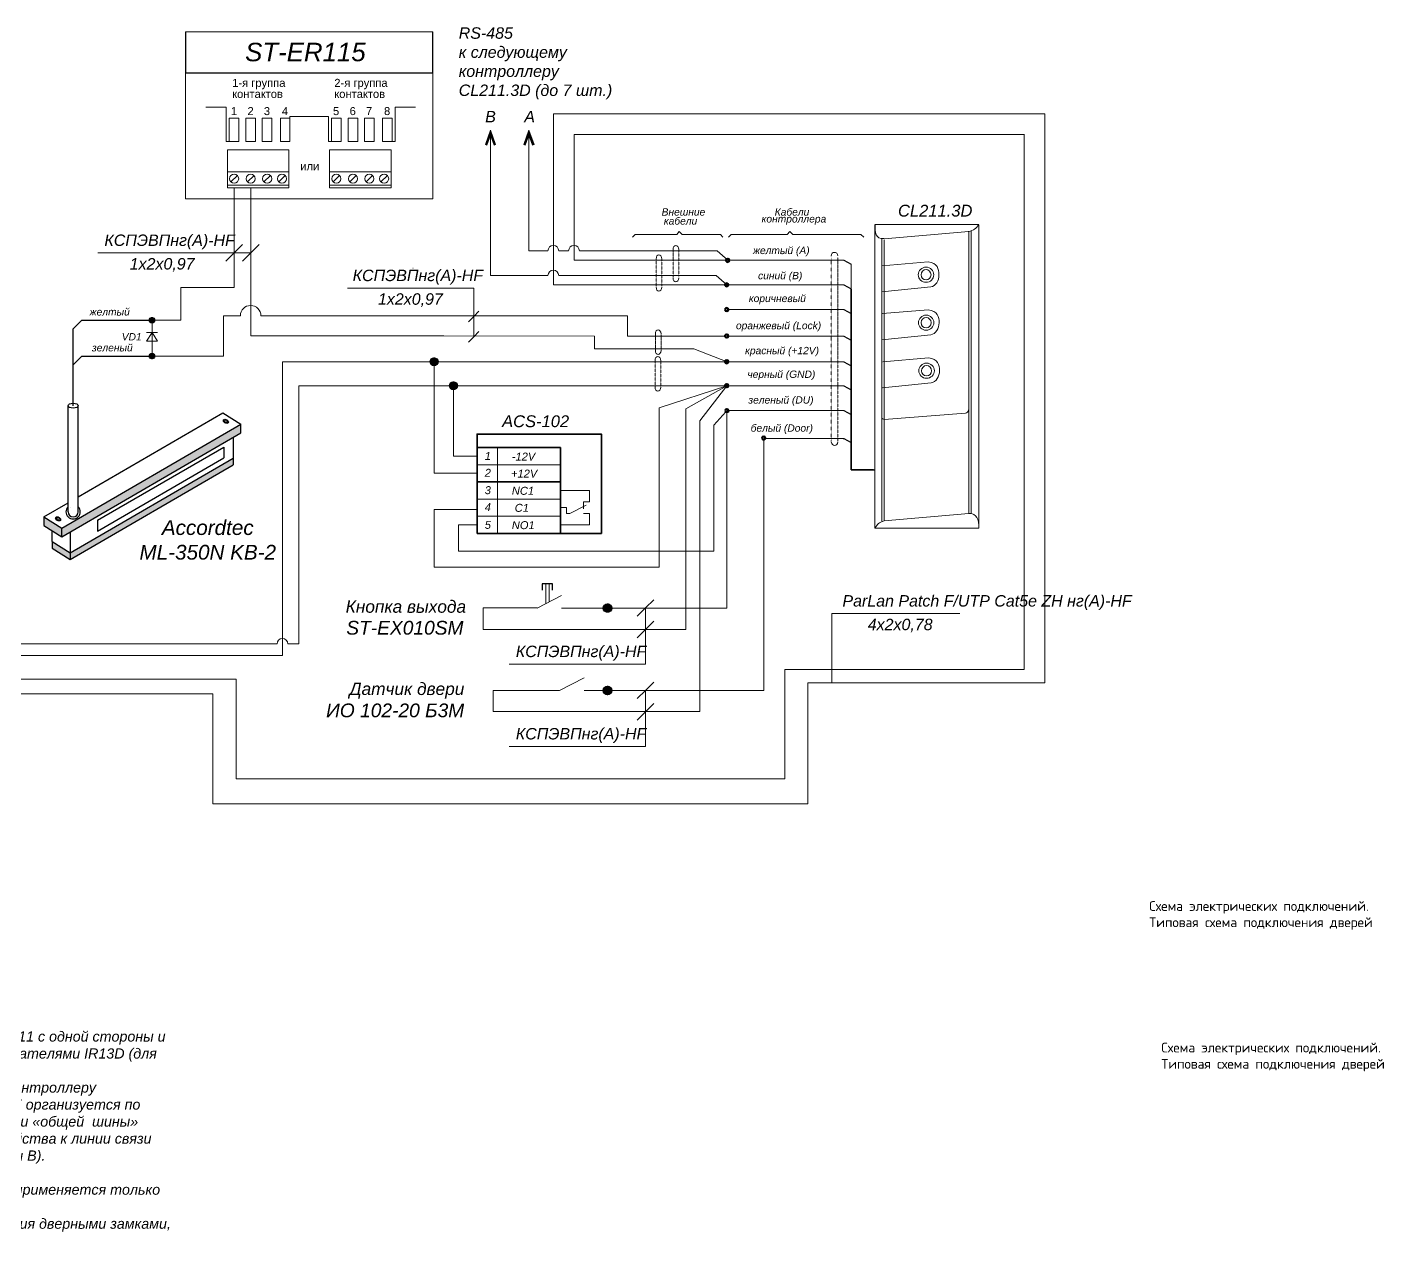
# Model space of a CAD drawing. Header units: millimetres. Extents: x -197802 to 287448, y -91833 to 169529.
# Drawn here: x -4239 to 30558, y 87268 to 118599 of the extents above; entities that cross this region are included whole.
import ezdxf

# ---------------------------------------------------------------- set-up
doc = ezdxf.new("R2010")
doc.units = ezdxf.units.MM
for name, pattern in [('AI-Linetype-1', [1.693333, 0.846667, -0.846667]), ('AI-Linetype-10', [2.469444, 1.058333, -1.411111]), ('AI-Linetype-11', [2.469444, 1.058333, -1.411111]), ('AI-Linetype-12', [2.469444, 1.058333, -1.411111]), ('AI-Linetype-2', [2.469444, 1.058333, -1.411111]), ('AI-Linetype-7', [2.469444, 1.058333, -1.411111]), ('AI-Linetype-8', [2.469444, 1.058333, -1.411111]), ('AI-Linetype-9', [2.469444, 1.058333, -1.411111])]:
    doc.linetypes.add(name, pattern=pattern)
doc.layers.add('СКУД', color=7, linetype='Continuous')
doc.layers.add('Слой 1', color=7, linetype='Continuous')
doc.styles.get("Standard").update_dxf_attribs({"font": 'arial.ttf'})

# ---------------------------------------------------------------- blocks, each defined once
blk = doc.blocks.new('block 4')
at = {"layer": 'Слой 1'}
h = blk.add_hatch(color=7, dxfattribs=at)
h.dxf.hatch_style = 2
h.paths.add_polyline_path([(147.15, -98.65), (147.22, -98.82), (146.13, -99.21), (147.22, -99.61), (147.15, -99.77), (145.61, -99.21)])
at = {"layer": 'Слой 1', "lineweight": 0}
blk.add_lwpolyline([(147.15, -98.65), (147.22, -98.82), (146.13, -99.21), (147.22, -99.61), (147.15, -99.77), (145.61, -99.21), (147.15, -98.65)], dxfattribs=at)

msp = doc.modelspace()

# ---------------------------------------------------------------- hatches: boundary and pattern name
at = {"layer": 'СКУД', "lineweight": 18, "true_color": 0x000000}
h = msp.add_hatch(dxfattribs=at)
h.set_pattern_fill('ANGLE', color=18, scale=0.64, angle=-90)
h.set_pattern_definition([(270, (27822.4905, 117849.558), (4.4704, -8e-16), [3.2512, -1.2192]), (360, (27822.4905, 117849.558), (1e-15, 4.4704), [3.2512, -1.2192])])
h.paths.add_polyline_path([(-1036, 111012), (-1036, 111082), (-1036, 111152, 0.999967)])
h.paths.add_polyline_path([(-966, 111082, 0.414214), (-1036, 111152), (-1036, 111082)])
h.paths.add_polyline_path([(-966, 111082), (-1036, 111082), (-1036, 111012, 0.414233)])
h = msp.add_hatch(dxfattribs=at)
h.set_pattern_fill('ANGLE', color=18, scale=0.64, angle=-90)
h.set_pattern_definition([(270, (27822.4905, 116929.126), (4.4704, -8e-16), [3.2512, -1.2192]), (360, (27822.4905, 116929.126), (1e-15, 4.4704), [3.2512, -1.2192])])
h.paths.add_polyline_path([(-1036, 110092), (-1036, 110161), (-1036, 110231, 0.999967)])
h.paths.add_polyline_path([(-966, 110161, 0.414214), (-1036, 110231), (-1036, 110161)])
h.paths.add_polyline_path([(-966, 110161), (-1036, 110161), (-1036, 110092, 0.414233)])
h = msp.add_hatch(dxfattribs=at)
h.set_pattern_fill('ANGLE', color=18, scale=0.924)
h.set_pattern_definition([(0, (-25777.2064, 151681.099), (0, 6.45414), [4.69392, -1.76022]), (90, (-25777.2064, 151681.099), (-6.45414, 4e-16), [4.69392, -1.76022])])
h.paths.add_polyline_path([(6097, 110017), (6198, 110017), (6298, 110017, -0.999967)])
h.paths.add_polyline_path([(6198, 110118, -0.414214), (6298, 110017), (6198, 110017)])
h.paths.add_polyline_path([(6198, 110118), (6198, 110017), (6097, 110017, -0.414233)])
h = msp.add_hatch(dxfattribs=at)
h.set_pattern_fill('ANGLE', color=18, scale=0.924)
h.set_pattern_definition([(0, (-25279.61, 151066.806), (0, 6.45414), [4.69392, -1.76022]), (90, (-25279.61, 151066.806), (-6.45414, 4e-16), [4.69392, -1.76022])])
h.paths.add_polyline_path([(6595, 109403), (6695, 109403), (6796, 109403, -0.999967)])
h.paths.add_polyline_path([(6695, 109504, -0.414214), (6796, 109403), (6695, 109403)])
h.paths.add_polyline_path([(6695, 109504), (6695, 109403), (6595, 109403, -0.414233)])
at = {"layer": 'СКУД', "true_color": 0x636466}
h = msp.add_hatch(dxfattribs=at)
h.set_pattern_fill('ANGLE', color=251, scale=1.44)
h.set_pattern_definition([(0, (-68767.525, 165713.366), (0, 10.0584), [7.3152, -2.7432]), (90, (-68767.525, 165713.366), (-10.0584, 6e-16), [7.3152, -2.7432])])
h.paths.add_polyline_path([(-3349, 105528), (-3349, 105750), (-3810, 106041), (-3810, 105820)])
h.paths.add_polyline_path([(-3349, 105750), (-3349, 105528), (1244, 108198), (1244, 108419)])
h.paths.add_polyline_path([(-3135, 105115), (-3135, 104943), (1045, 107372), (1045, 107545)])
h.paths.add_polyline_path([(-3596, 105407), (-3596, 105235), (-3135, 104943), (-3135, 105115)])
at = {"layer": 'СКУД', "lineweight": 18, "true_color": 0x000000}
h = msp.add_hatch(dxfattribs=at)
h.set_pattern_fill('ANGLE', color=18)
h.set_pattern_definition([(0, (73.3495, 148791.4915), (0, 6.985), [5.08, -1.905]), (90, (73.3495, 148791.4915), (-6.985, 4e-16), [5.08, -1.905])])
h.paths.add_polyline_path([(10757, 103701), (10648, 103701), (10539, 103701, 0.999967)])
h.paths.add_polyline_path([(10648, 103810, 0.414214), (10539, 103701), (10648, 103701)])
h.paths.add_polyline_path([(10648, 103810), (10648, 103701), (10757, 103701, 0.414233)])
h = msp.add_hatch(dxfattribs=at)
h.set_pattern_fill('ANGLE', color=18)
h.set_pattern_definition([(0, (73.3495, 146679.281), (0, 6.985), [5.08, -1.905]), (90, (73.3495, 146679.281), (-6.985, 4e-16), [5.08, -1.905])])
h.paths.add_polyline_path([(10757, 101588), (10648, 101588), (10539, 101588, 0.999967)])
h.paths.add_polyline_path([(10648, 101697, 0.414214), (10539, 101588), (10648, 101588)])
h.paths.add_polyline_path([(10648, 101697), (10648, 101588), (10757, 101588, 0.414233)])

# ---------------------------------------------------------------- linework, layer by layer
at = {"layer": 'СКУД', "color": 7}
for p, q in [((-174, 118478), (-174, 117424)), ((6164, 117424), (6164, 118478)), ((-174, 117424), (6164, 117424)), ((16694, 108049), (16706, 108049)), ((16706, 108049), (16896, 107945))]:
    msp.add_line(p, q, dxfattribs=at)
at = {"layer": 'СКУД', "color": 7, "lineweight": 18}
for p, q in [((-174, 118478), (6164, 118478)), ((-174, 117424), (-174, 114198)), ((6164, 114198), (6164, 117424)), ((867, 116550), (346, 116550)), ((867, 115664), (867, 116550)), ((1194, 116262), (947, 116262)), ((947, 116262), (947, 115664)), ((1194, 115664), (1194, 116262)), ((1620, 116262), (1373, 116262)), ((1373, 116262), (1373, 115664)), ((1620, 115664), (1620, 116262)), ((2040, 116262), (1793, 116262)), ((1793, 116262), (1793, 115664)), ((2040, 115664), (2040, 116262)), ((2503, 116262), (2256, 116262)), ((2256, 116262), (2256, 115664)), ((2503, 116262), (2503, 116305)), ((2503, 116305), (3487, 116305)), ((2503, 115664), (2503, 116262)), ((3487, 115664), (3487, 116305)), ((3814, 116262), (3567, 116262)), ((3567, 116262), (3567, 115664)), ((3814, 115664), (3814, 116262)), ((4240, 116262), (3993, 116262)), ((3993, 116262), (3993, 115664)), ((4240, 115664), (4240, 116262)), ((4660, 116262), (4413, 116262)), ((4413, 116262), (4413, 115664)), ((4660, 115664), (4660, 116262)), ((5123, 116262), (4876, 116262)), ((4876, 116262), (4876, 115664)), ((5123, 115664), (5123, 116262)), ((5202, 115664), (5202, 116550)), ((5724, 116550), (5202, 116550)), ((867, 115664), (947, 115664)), ((947, 115664), (1194, 115664)), ((1373, 115664), (1620, 115664)), ((1793, 115664), (2040, 115664)), ((2256, 115664), (2503, 115664)), ((3487, 115664), (3567, 115664)), ((3567, 115664), (3814, 115664)), ((3993, 115664), (4240, 115664)), ((4413, 115664), (4660, 115664)), ((4876, 115664), (5123, 115664)), ((5123, 115664), (5202, 115664)), ((899, 115453), (899, 114476)), ((2475, 115453), (899, 115453)), ((2475, 114476), (2475, 115453)), ((3519, 115453), (3519, 114476)), ((5094, 115453), (3519, 115453)), ((5094, 114476), (5094, 115453)), ((899, 114889), (2475, 114889)), ((3519, 114889), (5094, 114889)), ((2475, 114548), (899, 114548)), ((1153, 114794), (987, 114628)), ((1580, 114794), (1414, 114628)), ((2000, 114794), (1834, 114628)), ((2380, 114794), (2214, 114628)), ((2475, 114476), (2475, 114548)), ((5094, 114548), (3519, 114548)), ((3773, 114794), (3607, 114628)), ((4200, 114794), (4034, 114628)), ((4620, 114794), (4454, 114628)), ((5000, 114794), (4834, 114628)), ((5094, 114476), (5094, 114548)), ((-174, 114198), (6164, 114198)), ((899, 114476), (2475, 114476)), ((1070, 114476), (1070, 113912)), ((3519, 114476), (5094, 114476)), ((-1036, 110771), (-1036, 111082)), ((16386, 107981), (16386, 107977)), ((10648, 101588), (12227, 101588))]:
    msp.add_line(p, q, dxfattribs=at)
at = {"layer": 'СКУД', "color": 40, "lineweight": 18, "true_color": 0xf8d731}
for p, q in [((9788, 115844), (9788, 112621)), ((9788, 115844), (21334, 115844)), ((21334, 102126), (21334, 115853)), ((9119, 112863), (8631, 112863)), ((9650, 112863), (9395, 112863)), ((13462, 112863), (9926, 112863)), ((13732, 112624), (13462, 112863)), ((9788, 112621), (13714, 112621)), ((9788, 112621), (13714, 112621)), ((15783, 102125), (21334, 102126))]:
    msp.add_line(p, q, dxfattribs=at)
at = {"layer": 'СКУД', "color": 9, "lineweight": 18, "true_color": 0xd19cc7}
for p, q in [((1070, 114476), (1070, 112089)), ((-294, 111919), (1070, 111919))]:
    msp.add_line(p, q, dxfattribs=at)
at = {"layer": 'СКУД', "color": 1, "lineweight": 18}
for p, q in [((1497, 114476), (1497, 113912)), ((1497, 112605), (1497, 113912)), ((10316, 110677), (6447, 110678)), ((2309, 102484), (2309, 110017)), ((2309, 110017), (2734, 110017)), ((6706, 110017), (11162, 110017)), ((-6384, 102484), (2309, 102484))]:
    msp.add_line(p, q, dxfattribs=at)
at = {"layer": 'СКУД', "color": 18, "lineweight": 18, "true_color": 0x000000}
for p, q in [((628, 112810), (-2429, 112810)), ((1070, 112810), (-2273, 112810)), ((1070, 112810), (-1986, 112810)), ((1070, 112810), (858, 112597)), ((1282, 113022), (1070, 112810)), ((1070, 112810), (1497, 112810)), ((1497, 112810), (1285, 112597)), ((1709, 113022), (1497, 112810)), ((5660, 112415), (5652, 112415)), ((7214, 111905), (3977, 111905)), ((7214, 110656), (7214, 111741)), ((7214, 111178), (7078, 111042)), ((7350, 111314), (7214, 111178)), ((7214, 110656), (7078, 110520)), ((7350, 110792), (7214, 110656)), ((11622, 103703), (11410, 103491)), ((11834, 103915), (11622, 103703)), ((11622, 103703), (11622, 102265)), ((11834, 103363), (11622, 103151)), ((16403, 103561), (17362, 103561)), ((16403, 101785), (16403, 103561)), ((17362, 103561), (18774, 103561)), ((18268, 103561), (19680, 103561)), ((8734, 103151), (7458, 103151)), ((11622, 103151), (11410, 102939)), ((13011, 101046), (13011, 102990)), ((11179, 102265), (8123, 102265)), ((11622, 102265), (8566, 102265)), ((11834, 101803), (11622, 101591)), ((11622, 101591), (11410, 101379)), ((11622, 101591), (11622, 100153)), ((11622, 101039), (11410, 100827)), ((11834, 101251), (11622, 101039)), ((11179, 100153), (8123, 100153)), ((11622, 100153), (8566, 100153))]:
    msp.add_line(p, q, dxfattribs=at)
at = {"layer": 'СКУД', "color": 40, "true_color": 0xf8d731}
msp.add_line((16706, 112624), (16896, 112519), dxfattribs=at)
at = {"layer": 'СКУД', "color": 5, "lineweight": 18}
for p, q in [((9119, 112228), (7646, 112228)), ((13436, 112228), (9395, 112228)), ((13705, 111988), (13436, 112228))]:
    msp.add_line(p, q, dxfattribs=at)
at = {"layer": 'СКУД', "color": 5}
msp.add_line((16706, 111988), (16896, 111884), dxfattribs=at)
at = {"layer": 'СКУД', "color": 34}
msp.add_line((16706, 111355), (16896, 111251), dxfattribs=at)
at = {"layer": 'СКУД', "color": 30, "true_color": 0xf8991e}
for p, q in [((-3059, 110859), (-2836, 111082)), ((-2836, 111082), (-1036, 111082))]:
    msp.add_line(p, q, dxfattribs=at)
at = {"layer": 'СКУД', "color": 30, "true_color": 0xf26722}
msp.add_line((16706, 110677), (16896, 110573), dxfattribs=at)
at = {"layer": 'СКУД', "color": 3}
for p, q in [((-3059, 109938), (-2836, 110161)), ((-2836, 110161), (-1036, 110161)), ((16709, 108771), (16896, 108669))]:
    msp.add_line(p, q, dxfattribs=at)
at = {"layer": 'СКУД', "color": 1}
msp.add_line((16706, 110017), (16896, 109913), dxfattribs=at)
at = {"layer": 'СКУД', "color": 241, "lineweight": 18, "true_color": 0xf7abae}
for p, q in [((2734, 102782), (2734, 109403)), ((6706, 109403), (11162, 109403)), ((-5721, 102782), (2171, 102782)), ((2446, 102782), (2734, 102782)), ((2446, 102782), (2734, 102782))]:
    msp.add_line(p, q, dxfattribs=at)
at = {"layer": 'СКУД', "color": 18, "true_color": 0x000000}
for p, q in [((16706, 109403), (16896, 109298)), ((-3190, 106171), (-3190, 108891)), ((-2928, 106171), (-2928, 108891)), ((-2928, 106554), (783, 108711)), ((783, 108711), (1244, 108419)), ((-3349, 105750), (1244, 108419)), ((1244, 108198), (1244, 108419)), ((-3349, 105528), (1244, 108198)), ((-3135, 105115), (1045, 107545)), ((-2430, 105952), (803, 107830)), ((-2430, 105676), (803, 107554)), ((803, 107830), (803, 107554)), ((1045, 107545), (1045, 107372)), ((-3135, 104943), (1045, 107372)), ((-3810, 106041), (-3190, 106401)), ((-3810, 106041), (-3349, 105750)), ((-3810, 106041), (-3810, 105820)), ((-3810, 105820), (-3349, 105528)), ((-2430, 105952), (-2430, 105676)), ((-3596, 105407), (-3596, 105684)), ((-3349, 105528), (-3349, 105750)), ((-3135, 105653), (-3135, 105115)), ((-3596, 105407), (-3135, 105115)), ((-3596, 105407), (-3596, 105235)), ((-3596, 105235), (-3135, 104943)), ((-3135, 105115), (-3135, 104943))]:
    msp.add_line(p, q, dxfattribs=at)
at = {"layer": 'СКУД', "color": 5, "lineweight": 18}
for points in [[(15783, 101785), (21864, 101785), (21864, 116376), (9257, 116376), (9257, 111993), (13714, 111988)], [(7646, 112228), (7646, 115954)], [(16706, 111988), (13714, 111988)], [(1757, 111199), (11162, 111199), (11162, 111011)], [(11162, 111011), (11162, 110677)], [(11162, 110677), (13691, 110677)], [(15783, 101785), (15783, 98684), (527, 98684), (527, 101500)], [(-6125, 93589), (-6125, 101500), (527, 101500)]]:
    msp.add_lwpolyline(points, dxfattribs=at)
at = {"layer": 'СКУД', "color": 40, "lineweight": 18, "true_color": 0xf8d731}
for points in [[(8631, 115584), (8631, 115954)], [(8631, 112863), (8631, 115584)], [(16706, 112624), (13714, 112624)], [(15783, 102125), (15193, 102125), (15193, 99324), (1120, 99324), (1120, 101878)], [(-6480, 93925), (-6480, 101877), (1120, 101878)]]:
    msp.add_lwpolyline(points, dxfattribs=at)
at = {"layer": 'СКУД', "color": 7, "lineweight": 18}
for points in [[(17502, 105746), (17502, 113528)], [(17504, 113534), (20166, 113534)], [(20168, 105757), (20168, 113518)], [(17682, 105927), (17682, 113157)], [(17746, 113170), (19913, 113358)], [(17746, 105938), (17746, 113146)], [(19913, 106129), (19913, 113358)], [(19976, 106139), (19976, 113369)], [(16896, 112519), (16896, 111836)], [(17693, 112480), (18867, 112581)], [(17682, 111811), (18936, 111938)], [(17696, 111251), (18869, 111351)], [(-1036, 111072), (-1036, 110161)], [(-1036, 110771), (-1178, 110547)], [(-1178, 110771), (-893, 110771)], [(-1036, 110659), (-1036, 110944)], [(-893, 110547), (-1036, 110771)], [(-1036, 110659), (-1036, 110373)], [(17685, 110581), (18938, 110709)], [(-1178, 110547), (-893, 110547)], [(17706, 110019), (18880, 110119)], [(17696, 109349), (18949, 109477)], [(17746, 108540), (19828, 108699)], [(14652, 108016), (14652, 101588), (12227, 101588)], [(14693, 108049), (16694, 108049)], [(7821, 107822), (7821, 107377)], [(9441, 107377), (7302, 107377)], [(7821, 107377), (7821, 106941)], [(7821, 106941), (7821, 106496)], [(9441, 106496), (7302, 106496)], [(7821, 106496), (7821, 106059)], [(17746, 105938), (19913, 106129)], [(7302, 106059), (9441, 106059)], [(7821, 106059), (7821, 105615)], [(17504, 105749), (20166, 105749)]]:
    msp.add_lwpolyline(points, dxfattribs=at)
at = {"layer": 'СКУД', "color": 7, "lineweight": 13}
for points in [[(11289, 113211), (11355, 113282)], [(11355, 113282), (12422, 113282)], [(12422, 113282), (12488, 113354)], [(12488, 113354), (12560, 113282)], [(12560, 113282), (13542, 113282)], [(13542, 113282), (13608, 113211)], [(13751, 113211), (13822, 113282)], [(13822, 113282), (15253, 113282)], [(15253, 113282), (15324, 113354)], [(15324, 113354), (15396, 113282)], [(15396, 113282), (17145, 113282)], [(17145, 113282), (17217, 113211)]]:
    msp.add_lwpolyline(points, dxfattribs=at)
at = {"layer": 'СКУД', "color": 7, "linetype": 'AI-Linetype-11', "lineweight": 9}
for points in [[(12327, 112889), (12327, 112196)], [(11894, 112648), (11894, 111954)]]:
    msp.add_lwpolyline(points, dxfattribs=at)
at = {"layer": 'СКУД', "color": 7, "linetype": 'AI-Linetype-12', "lineweight": 9}
for points in [[(12474, 112894), (12474, 112201)], [(12041, 112652), (12041, 111959)]]:
    msp.add_lwpolyline(points, dxfattribs=at)
at = {"layer": 'СКУД', "color": 1, "lineweight": 18}
for points in [[(1497, 112605), (1497, 110678)], [(6447, 110678), (1497, 110678)], [(10316, 110349), (10316, 110677)], [(12859, 110349), (10316, 110349)], [(12859, 110349), (13714, 110017)], [(6706, 110017), (2734, 110017)], [(7302, 107159), (6198, 107159), (6198, 110017)], [(13691, 110017), (11162, 110017)], [(16706, 110017), (13714, 110017)]]:
    msp.add_lwpolyline(points, dxfattribs=at)
at = {"layer": 'СКУД', "color": 7, "linetype": 'AI-Linetype-1', "lineweight": 9}
msp.add_lwpolyline([(16386, 112686), (16386, 107981)], dxfattribs=at)
at = {"layer": 'СКУД', "color": 7, "linetype": 'AI-Linetype-2', "lineweight": 9}
msp.add_lwpolyline([(16555, 112691), (16555, 107977)], dxfattribs=at)
at = {"layer": 'СКУД', "color": 9, "lineweight": 18, "true_color": 0xd19cc7}
for points in [[(1070, 111919), (1070, 112089)], [(-1036, 111082), (-294, 111082), (-294, 111919)]]:
    msp.add_lwpolyline(points, dxfattribs=at)
at = {"layer": 'СКУД', "color": 18, "lineweight": 18, "true_color": 0x000000}
for points in [[(7214, 111741), (7214, 111905)], [(13711, 109403), (11972, 108840), (11972, 104750), (6198, 104750), (6198, 106228), (7302, 106228)], [(12652, 108809), (13708, 109403)], [(13011, 108505), (13708, 109403)], [(16706, 109403), (13714, 109403)], [(12652, 103151), (12652, 108809)], [(13011, 108505), (13011, 102925)], [(9062, 103812), (9062, 104322)], [(9150, 103860), (9150, 104322)], [(7458, 103158), (7458, 103703)], [(8839, 103703), (7458, 103703)], [(9468, 104019), (8839, 103701)], [(9468, 103698), (10070, 103698)], [(10046, 103701), (10648, 103701)], [(7458, 103158), (7458, 103151)], [(8734, 103151), (12652, 103151)], [(10046, 101910), (9417, 101591)], [(7714, 101046), (7714, 101591)], [(9417, 101591), (7714, 101588)], [(10648, 101588), (10046, 101588)], [(7714, 101046), (13011, 101046)]]:
    msp.add_lwpolyline(points, dxfattribs=at)
at = {"layer": 'СКУД', "color": 7, "lineweight": 35}
for points in [[(16896, 111879), (16896, 107242)], [(7302, 107822), (9441, 107822)], [(9441, 107377), (9441, 107822)], [(9441, 106941), (9441, 107386)], [(16899, 107242), (17465, 107242)], [(7302, 106941), (9441, 106941)], [(9441, 106496), (9441, 106941)], [(9441, 106059), (9441, 106496)], [(9441, 105615), (9441, 106059)], [(9441, 105615), (7302, 105615)]]:
    msp.add_lwpolyline(points, dxfattribs=at)
at = {"layer": 'СКУД', "color": 34, "lineweight": 18}
msp.add_lwpolyline([(13714, 111355), (16706, 111355)], dxfattribs=at)
at = {"layer": 'СКУД', "color": 5, "lineweight": 18, "true_color": 0x0000ff}
msp.add_lwpolyline([(-1036, 110161), (796, 110161), (796, 111199), (1230, 111199)], dxfattribs=at)
at = {"layer": 'СКУД', "color": 18, "lineweight": 30, "true_color": 0x000000}
msp.add_lwpolyline([(-3059, 108891), (-3059, 110859)], dxfattribs=at)
at = {"layer": 'СКУД', "color": 7, "linetype": 'AI-Linetype-9', "lineweight": 9}
msp.add_lwpolyline([(11873, 110726), (11873, 110309)], dxfattribs=at)
at = {"layer": 'СКУД', "color": 7, "linetype": 'AI-Linetype-10', "lineweight": 9}
msp.add_lwpolyline([(12020, 110720), (12020, 110303)], dxfattribs=at)
at = {"layer": 'СКУД', "color": 30, "lineweight": 18, "true_color": 0xf26722}
msp.add_lwpolyline([(16706, 110677), (13714, 110677)], dxfattribs=at)
at = {"layer": 'СКУД', "color": 7, "linetype": 'AI-Linetype-7', "lineweight": 9}
msp.add_lwpolyline([(11867, 110040), (11867, 109368)], dxfattribs=at)
at = {"layer": 'СКУД', "color": 7, "linetype": 'AI-Linetype-8', "lineweight": 9}
msp.add_lwpolyline([(12014, 110044), (12014, 109372)], dxfattribs=at)
at = {"layer": 'СКУД', "color": 7, "lineweight": 25}
for points in [[(13763, 110017), (13691, 110017)], [(13691, 109403), (13763, 109403)]]:
    msp.add_lwpolyline(points, dxfattribs=at)
at = {"layer": 'СКУД', "color": 241, "lineweight": 18, "true_color": 0xf7abae}
for points in [[(6706, 109403), (2734, 109403)], [(7302, 107600), (6695, 107600), (6695, 109403)], [(11162, 109403), (13691, 109403)]]:
    msp.add_lwpolyline(points, dxfattribs=at)
at = {"layer": 'СКУД', "color": 3, "lineweight": 18}
for points in [[(7302, 105837), (6822, 105837), (6822, 105156), (11169, 105156), (13374, 105156), (13374, 108390), (13683, 108734)], [(13710, 108724), (13710, 103701)], [(16709, 108771), (13718, 108771)], [(10648, 103701), (13710, 103701)]]:
    msp.add_lwpolyline(points, dxfattribs=at)
at = {"layer": 'СКУД', "color": 18, "true_color": 0x000000}
msp.add_lwpolyline([(1045, 108082), (1045, 107545)], dxfattribs=at)
at = {"layer": 'СКУД', "color": 7, "lineweight": 35}
msp.add_lwpolyline([(7302, 105615), (10489, 105615), (10489, 108164), (7302, 108164)], close=True, dxfattribs=at)
at = {"layer": 'СКУД', "color": 7, "lineweight": 30}
msp.add_lwpolyline([(17465, 107242), (17502, 107242)], dxfattribs=at)
at = {"layer": 'СКУД', "color": 7, "lineweight": 9}
for points in [[(10186, 106718), (9441, 106718)], [(10186, 106427), (10186, 106718)], [(9595, 106282), (9441, 106282)], [(9595, 106128), (9595, 106282)], [(10100, 106342), (9681, 106128)], [(10032, 106427), (10186, 106427)], [(10032, 106427), (10186, 106427)], [(10032, 106427), (10032, 106248)], [(10186, 105837), (9441, 105837)], [(9681, 106128), (9595, 106128)], [(9681, 106128), (9595, 106128)], [(10032, 106128), (10186, 106128)], [(10032, 106128), (10186, 106128)], [(10186, 106128), (10186, 105837)]]:
    msp.add_lwpolyline(points, dxfattribs=at)
at = {"layer": 'СКУД', "color": 18, "lineweight": 25, "true_color": 0x000000}
for points in [[(9237, 104322), (8974, 104322)], [(8974, 104322), (8974, 104160)], [(9237, 104160), (9237, 104322)]]:
    msp.add_lwpolyline(points, dxfattribs=at)
at = {"layer": 'СКУД', "color": 7, "lineweight": 18}
for centre in [(1070, 114711), (1497, 114711), (1917, 114711), (2297, 114711), (3690, 114711), (4117, 114711), (4537, 114711), (4917, 114711)]:
    msp.add_circle(centre, 117, dxfattribs=at)
at = {"layer": 'СКУД', "color": 18, "true_color": 0x000000}
for centre, radius in [((-1036, 111082), 69.7), ((-1036, 110161), 69.7), ((6198, 110017), 101), ((6695, 109403), 101), ((10648, 103701), 109), ((10648, 101588), 109)]:
    msp.add_circle(centre, radius, dxfattribs=at)
at = {"layer": 'СКУД', "color": 40, "lineweight": 18, "true_color": 0xf8d731}
for centre in [(9257, 112863), (9788, 112863)]:
    msp.add_arc(centre, 138, 0, 180, dxfattribs=at)
at = {"layer": 'СКУД', "color": 5, "lineweight": 18}
msp.add_arc((9257, 112228), 138, 0, 180, dxfattribs=at)
at = {"layer": 'СКУД', "color": 5, "lineweight": 18, "true_color": 0x0000ff}
for centre, start, end in [((1491, 111199), 89.9962, 179.993), ((1497, 111199), 359.9993, 90.0038)]:
    msp.add_arc(centre, 261, start, end, dxfattribs=at)
at = {"layer": 'СКУД', "color": 18, "true_color": 0x000000}
msp.add_arc((-3059, 106171), 183, 135.5847, 44.4153, dxfattribs=at)
at = {"layer": 'СКУД', "color": 241, "lineweight": 18, "true_color": 0xf7abae}
msp.add_arc((2309, 102782), 138, 0, 180, dxfattribs=at)
at = {"layer": 'СКУД', "color": 18, "true_color": 0x000000}
for centre, major_axis, ratio in [((-3059, 108891), (131, 0), 0.470235), ((859, 108490), (59.3, -37.6), 0.646501), ((859, 108490), (-29.7, 18.8), 1), ((-3445, 105988), (59.3, -37.6), 0.646501), ((-3445, 105988), (-29.7, 18.8), 1)]:
    msp.add_ellipse(centre, major_axis=major_axis, ratio=ratio, dxfattribs=at)
for start_param, end_param in [(3.141593, 6.283185), (8.473177, 8.485722)]:
    msp.add_ellipse((-3059, 106171), major_axis=(131, 0), ratio=1, start_param=start_param, end_param=end_param, dxfattribs=at)
at = {"layer": 'СКУД', "color": 7, "lineweight": 18}
for points in [[(17507, 113531), (17507, 113335), (17518, 113165), (17736, 113176)], [(20166, 113534), (20099, 113436), (20045, 113377), (19897, 113361)], [(19148, 112246), (19148, 112399), (19106, 112544), (18867, 112581)], [(19148, 112246), (19148, 112099), (19063, 111959), (18936, 111938)], [(19151, 111017), (19151, 111170), (19108, 111314), (18869, 111351)], [(19151, 111017), (19151, 110870), (19066, 110730), (18938, 110709)], [(19161, 109785), (19161, 109938), (19119, 110082), (18880, 110119)], [(19161, 109785), (19161, 109638), (19076, 109498), (18949, 109477)], [(17682, 108582), (17682, 108559), (17711, 108540), (17746, 108540)], [(19902, 108784), (19902, 108737), (19869, 108699), (19828, 108699)], [(20173, 105752), (20173, 105969), (20115, 106134), (19913, 106129)], [(17502, 105746), (17576, 105853), (17597, 105900), (17746, 105938)]]:
    msp.add_open_spline(points, degree=3, dxfattribs=at)
at = {"layer": 'СКУД', "color": 7, "lineweight": 9}
for points in [[(11894, 112648), (11892, 112796), (12030, 112790), (12041, 112652)], [(12327, 112889), (12325, 113037), (12463, 113032), (12474, 112894)], [(16386, 112728), (16385, 112855), (16546, 112850), (16555, 112733)], [(12327, 112178), (12325, 112030), (12463, 112035), (12474, 112173)], [(11894, 111936), (11892, 111788), (12030, 111794), (12041, 111932)], [(11873, 110726), (11871, 110874), (12009, 110869), (12020, 110731)], [(11873, 110313), (11871, 110165), (12009, 110170), (12020, 110308)], [(11867, 110040), (11866, 110188), (12004, 110182), (12014, 110044)], [(11867, 109371), (11866, 109223), (12004, 109228), (12014, 109366)], [(16555, 107962), (16552, 107840), (16395, 107846), (16386, 107962)]]:
    msp.add_open_spline(points, degree=3, dxfattribs=at)
at = {"layer": 'СКУД', "color": 7, "lineweight": 70}
for points, knots in [([(13772, 112621), (13767, 112642), (13752, 112657), (13731, 112657), (13706, 112657), (13691, 112642), (13691, 112621)], [0, 0, 0, 0, 1, 1, 1, 2, 2, 2, 2]), ([(13691, 112621), (13691, 112621), (13691, 112621), (13691, 112616), (13691, 112596), (13706, 112575), (13731, 112575), (13752, 112575), (13772, 112596), (13772, 112616), (13772, 112621), (13772, 112621), (13772, 112621)], [0, 0, 0, 0, 1, 1, 1, 2, 2, 2, 3, 3, 3, 4, 4, 4, 4]), ([(13747, 111993), (13742, 112014), (13727, 112029), (13707, 112029), (13681, 112029), (13666, 112014), (13666, 111993)], [0, 0, 0, 0, 1, 1, 1, 2, 2, 2, 2]), ([(13666, 111993), (13666, 111993), (13666, 111993), (13666, 111988), (13666, 111968), (13681, 111948), (13707, 111948), (13727, 111948), (13747, 111968), (13747, 111988), (13747, 111993), (13747, 111993), (13747, 111993)], [0, 0, 0, 0, 1, 1, 1, 2, 2, 2, 3, 3, 3, 4, 4, 4, 4]), ([(13747, 111361), (13742, 111381), (13727, 111396), (13707, 111396), (13681, 111396), (13666, 111381), (13666, 111361)], [0, 0, 0, 0, 1, 1, 1, 2, 2, 2, 2]), ([(13666, 111361), (13666, 111361), (13666, 111361), (13666, 111355), (13666, 111335), (13681, 111315), (13707, 111315), (13727, 111315), (13747, 111335), (13747, 111355), (13747, 111361), (13747, 111361), (13747, 111361)], [0, 0, 0, 0, 1, 1, 1, 2, 2, 2, 3, 3, 3, 4, 4, 4, 4]), ([(13747, 110682), (13742, 110703), (13727, 110718), (13707, 110718), (13681, 110718), (13666, 110703), (13666, 110682)], [0, 0, 0, 0, 1, 1, 1, 2, 2, 2, 2]), ([(13666, 110682), (13666, 110682), (13666, 110682), (13666, 110677), (13666, 110657), (13681, 110637), (13707, 110637), (13727, 110637), (13747, 110657), (13747, 110677), (13747, 110682), (13747, 110682), (13747, 110682)], [0, 0, 0, 0, 1, 1, 1, 2, 2, 2, 3, 3, 3, 4, 4, 4, 4]), ([(13747, 110022), (13742, 110043), (13727, 110058), (13707, 110058), (13681, 110058), (13666, 110043), (13666, 110022)], [0, 0, 0, 0, 1, 1, 1, 2, 2, 2, 2]), ([(13666, 110022), (13666, 110022), (13666, 110022), (13666, 110017), (13666, 109997), (13681, 109976), (13707, 109976), (13727, 109976), (13747, 109997), (13747, 110017), (13747, 110022), (13747, 110022), (13747, 110022)], [0, 0, 0, 0, 1, 1, 1, 2, 2, 2, 3, 3, 3, 4, 4, 4, 4]), ([(13747, 109408), (13742, 109428), (13727, 109444), (13707, 109444), (13681, 109444), (13666, 109428), (13666, 109408)], [0, 0, 0, 0, 1, 1, 1, 2, 2, 2, 2]), ([(13666, 109408), (13666, 109408), (13666, 109408), (13666, 109403), (13666, 109383), (13681, 109362), (13707, 109362), (13727, 109362), (13747, 109383), (13747, 109403), (13747, 109408), (13747, 109408), (13747, 109408)], [0, 0, 0, 0, 1, 1, 1, 2, 2, 2, 3, 3, 3, 4, 4, 4, 4]), ([(13751, 108770), (13746, 108790), (13730, 108805), (13710, 108805), (13685, 108805), (13669, 108790), (13669, 108770)], [0, 0, 0, 0, 1, 1, 1, 2, 2, 2, 2]), ([(13669, 108765), (13669, 108744), (13685, 108724), (13710, 108724), (13730, 108724), (13751, 108744), (13751, 108765)], [0, 0, 0, 0, 1, 1, 1, 2, 2, 2, 2]), ([(14694, 108062), (14689, 108083), (14673, 108098), (14653, 108098), (14627, 108098), (14612, 108083), (14612, 108062)], [0, 0, 0, 0, 1, 1, 1, 2, 2, 2, 2]), ([(14612, 108062), (14612, 108062), (14612, 108062), (14612, 108057), (14612, 108037), (14627, 108016), (14653, 108016), (14673, 108016), (14694, 108037), (14694, 108057), (14694, 108062), (14694, 108062), (14694, 108062)], [0, 0, 0, 0, 1, 1, 1, 2, 2, 2, 3, 3, 3, 4, 4, 4, 4])]:
    msp.add_open_spline(points, degree=3, knots=knots, dxfattribs=at)
at = {"layer": 'СКУД', "color": 7, "lineweight": 18}
for points in [[(19015, 112249), (19015, 112142), (18926, 112055), (18816, 112055), (18706, 112055), (18617, 112142), (18617, 112249), (18617, 112356), (18706, 112443), (18816, 112443), (18926, 112443), (19015, 112356), (19015, 112249)], [(18944, 112249), (18944, 112176), (18887, 112116), (18816, 112116), (18746, 112116), (18689, 112176), (18689, 112249), (18689, 112322), (18746, 112382), (18816, 112382), (18887, 112382), (18944, 112322), (18944, 112249)], [(19018, 111020), (19018, 110913), (18929, 110826), (18819, 110826), (18709, 110826), (18620, 110913), (18620, 111020), (18620, 111127), (18709, 111213), (18819, 111213), (18929, 111213), (19018, 111127), (19018, 111020)], [(18946, 111020), (18946, 110946), (18889, 110887), (18819, 110887), (18748, 110887), (18691, 110946), (18691, 111020), (18691, 111093), (18748, 111152), (18819, 111152), (18889, 111152), (18946, 111093), (18946, 111020)], [(19029, 109788), (19029, 109681), (18939, 109594), (18829, 109594), (18719, 109594), (18630, 109681), (18630, 109788), (18630, 109895), (18719, 109981), (18829, 109981), (18939, 109981), (19029, 109895), (19029, 109788)], [(18957, 109788), (18957, 109714), (18900, 109655), (18829, 109655), (18759, 109655), (18702, 109714), (18702, 109788), (18702, 109861), (18759, 109920), (18829, 109920), (18900, 109920), (18957, 109861), (18957, 109788)]]:
    msp.add_open_spline(points, degree=3, knots=[0, 0, 0, 0, 1, 1, 1, 2, 2, 2, 3, 3, 3, 4, 4, 4, 4], dxfattribs=at)
at = {"layer": 'СКУД', "lineweight": 0}
msp.add_open_spline([(13732, 110022), (13732, 110048), (13712, 110063), (13686, 110063), (13661, 110063), (13645, 110048), (13645, 110022), (13645, 109997), (13661, 109976), (13686, 109976), (13712, 109976), (13732, 109997), (13732, 110022)], degree=3, knots=[0, 0, 0, 0, 1, 1, 1, 2, 2, 2, 3, 3, 3, 4, 4, 4, 4], dxfattribs=at)
at = {"layer": 'СКУД', "color": 7, "lineweight": 5}
msp.add_open_spline([(13732, 110022), (13732, 110048), (13712, 110063), (13686, 110063), (13661, 110063), (13645, 110048), (13645, 110022), (13645, 109997), (13661, 109976), (13686, 109976), (13712, 109976), (13732, 109997), (13732, 110022)], degree=3, knots=[0, 0, 0, 0, 1, 1, 1, 2, 2, 2, 3, 3, 3, 4, 4, 4, 4], dxfattribs=at)
at = {"layer": 'СКУД', "color": 7, "lineweight": 70}
for points in [[(13669, 108770), (13669, 108770), (13669, 108770), (13669, 108765)], [(13751, 108765), (13751, 108770), (13751, 108770), (13751, 108770)]]:
    msp.add_open_spline(points, degree=3, dxfattribs=at)

# ---------------------------------------------------------------- block references
at = {"layer": 'СКУД', "xscale": -235.2, "yscale": 235.2, "zscale": 235.2, "rotation": 90}
for p in [(-15689, 150202), (-14704, 150202)]:
    msp.add_blockref('block 4', p, dxfattribs=at)

# ---------------------------------------------------------------- texts
at = {"layer": 'СКУД', "color": 7}
for s, height, p in [('1-я группа', 205.2, (1020, 117067)), ('2-я группа', 205.2, (3640, 117067)), ('контактов', 205.2, (1020, 116783)), ('контактов', 205.2, (3640, 116783)), ('1', 205, (986, 116343)), ('2', 205, (1412, 116343)), ('3', 205, (1832, 116343)), ('4', 205, (2295, 116343)), ('5', 205, (3606, 116343)), ('6', 205, (4032, 116343)), ('7', 205, (4452, 116343)), ('8', 205, (4915, 116343)), ('или', 205.2, (2767, 114928))]:
    msp.add_text(s, height=height, dxfattribs=at).set_placement(p)
for s, insert, char_height, attachment_point in [('{\\fArial|b0|i1|c204|p34;RS-485 \\P\\pxql;к следующему\\Pконтроллеру \\P\\pq*;CL211.3D (до 7 шт.)}', (6831, 116745), 293.39, 7), ('{\\fArial|b0|i1|c204|p34;ST-ER115}', (1353, 117717), 473.94, 7), ('{\\fArial|b0|i1|c204|p34;В}', (7509, 116157), 293.39, 7), ('\\fArial|b0|i1|c0|p34;\\W1;A', (8512, 116157), 293.39, 7), ('\\fArial|b0|i1|c0|p34;\\W1;Внешние', (12035, 113762), 187.77, 7), ('\\fArial|b0|i1|c0|p34;\\W1;Кабели', (14934, 113762), 187.77, 7), ('{\\fArial|b0|i1|c204|p34;CL211.3D}', (18097, 113736), 303.32, 7), ('\\fArial|b0|i1|c0|p34;\\W1;кабели', (12091, 113532), 187.77, 7), ('\\fArial|b0|i1|c0|p34;\\W1;контроллера', (14598, 113532), 187.77, 7), ('{\\fArial|b0|i1|c204|p34;КСПЭВПнг(А)-HF}', (-2257, 112899), 293.39, 7), ('\\fArial|b0|i1|c0|p34;\\W1;желтый (A)', (14376, 112722), 187.77, 7), ('{\\fArial|b0|i1|c204|p34;1х2х0,97}', (-1608, 112328), 293.39, 7), ('{\\fArial|b0|i1|c204|p34;КСПЭВПнг(А)-HF}', (4110, 111997), 293.39, 7), ('\\fArial|b0|i1|c0|p34;\\W1;синий (B)', (14508, 112076), 187.77, 7), ('{\\fArial|b0|i1|c204|p34;1х2х0,97}', (4760, 111425), 293.39, 7), ('\\fArial|b0|i1|c0|p34;\\W1;коричневый\\H2.39889;*\\H1.55928; ', (14271, 111491), 187.77, 7), ('{\\fArial|b0|i1|c204|p34;желтый}', (-2637, 111201), 187.77, 7), ('\\fArial|b0|i1|c0|p34;\\W1;оранжевый (Lock)', (13941, 110796), 187.77, 7), ('\\fArial|b0|i1|c0|p34;\\W1;VD1', (-1812, 110565), 187.77, 7), ('{\\fArial|b0|i1|c204|p34;зеленый}', (-2576, 110280), 187.77, 7), ('\\fArial|b0|i1|c0|p34;\\W1;красный (+12V)', (14174, 110154), 187.77, 7), ('\\fArial|b0|i1|c0|p34;\\W1;черный (GND)', (14235, 109547), 187.77, 7), ('\\fArial|b0|i1|c0|p34;\\W1;зеленый (DU)', (14259, 108888), 187.77, 7), ('{\\fArial|b0|i1|c204|p34;ACS-102}', (7943, 108336), 303.32, 7), ('\\fArial|b0|i1|c0|p34;\\W1;белый (Door)\\H2.39889;*', (14319, 108168), 187.77, 7), ('\\fArial|b0|i1|c0|p34;\\W1;1', (7498, 107500), 204.17, 7), ('{\\fArial|b0|i1|c204|p34;-12V}', (8192, 107484), 204.17, 7), ('\\fArial|b0|i1|c0|p34;\\W1;2', (7498, 107068), 204.17, 7), ('{\\fArial|b0|i1|c204|p34;+12V}', (8172, 107048), 204.17, 7), ('{\\fArial|b0|i1|c204|p34;3}', (7498, 106619), 204.17, 7), ('{\\fArial|b0|i1|c204|p34;NС1}', (8192, 106603), 204.17, 7), ('{\\fArial|b0|i1|c204|p34;4}', (7498, 106187), 204.17, 7), ('\\fArial|b0|i1|c0|p34;\\W1;С1', (8267, 106166), 204.17, 7), ('{\\fArial|b0|i1|c204|p34;Accordtec\\PML-350N KB-2}', (394, 105446), 379.15, 5), ('{\\fArial|b0|i1|c204|p34;5}', (7498, 105730), 204.17, 7), ('{\\fArial|b0|i1|c204|p34;NO1}', (8192, 105722), 204.17, 7), ('{\\fArial|b0|i1|c204|p34;ParLan Patch F/UTP Cat5e ZH нг(А)-HF}', (16672, 103651), 293.39, 7), ('{\\fArial|b0|i1|c204|p34;Кнопка выхода}', (3931, 103576), 316.87, 7), ('{\\fArial|b0|i1|c204|p34;ST-EX010SM}', (3946, 103015), 352.07, 7), ('{\\fArial|b0|i1|c204|p34;4х2х0,78}', (17321, 103079), 293.39, 7), ('{\\fArial|b0|i1|c204|p34;КСПЭВПнг(А)-HF}', (8295, 102355), 293.39, 7), ('{\\fArial|b0|i1|c204|p34;Датчик двери}', (4027, 101376), 316.87, 7), ('{\\fArial|b0|i1|c204|p34;ИО 102-20 Б3М}', (3429, 100896), 352.07, 7), ('{\\fArial|b0|i1|c204|p34;КСПЭВПнг(А)-HF}', (8295, 100243), 293.39, 7)]:
    msp.add_mtext(s, dxfattribs=dict(at, insert=insert, char_height=char_height, attachment_point=attachment_point))
at = {"layer": 'СКУД', "color": 7, "attachment_point": 7}
for s, insert, char_height, width in [('{\\fISOCPEUR|b0|i0|c204|p34;\\C256;Схема электрических подключений.\\PТиповая схема подключения дверей}', (24540, 95450), 250, 6190.09), ('\\pxi-3,l4,t4;{\\fArial|b0|i1|c204|p34;Примечание: \\P\\pl5,t5;1)^IПо данной схеме возможно подключить до 8 дверей с контроллером CL211 с одной стороны и кнопкой ST-EX010SM c другой стороны, а также до 4х дверей со считывателями IR13D (для эвакуационных выходов считыватели не применять).\\P2)^IПодключение считывателей, контроллеров замка PERCo-CL211.3G к  контроллеру производится  по интерфейсу RS-485. Линия  связи интерфейса  RS-485 организуется по витой паре с  соблюдением полярности  по  принципу  прямой  топологии «общей  шины» (линия связи последовательно подводится ко всемустройствам, устройства к линии связи подключаются параллельно, контакт А – к линии А, контакт В – к линии В). \\P3)^IКонкретный состав оборудования см. на плане.\\P4)^IПодключение питания считывателем сдвоенным кабелем с  пропайкой применяется только для считывателей, применяемых для управления жверными замками.\\P5)^IВ случае , если  количество считывателей  , применяемых для управления дверными замками, превышает 5 штук в линии, то питание  подключать ТОЛЬКО  от XT4.}', (-18556, 87268), 261.794, 18324.59), ('{\\fISOCPEUR|b0|i0|c204|p34;\\C256;Схема электрических подключений.\\PТиповая схема подключения дверей}', (24850, 91820), 250, 6190.09)]:
    msp.add_mtext(s, dxfattribs=dict(at, insert=insert, char_height=char_height, width=width))

doc.saveas('drawing.dxf')
